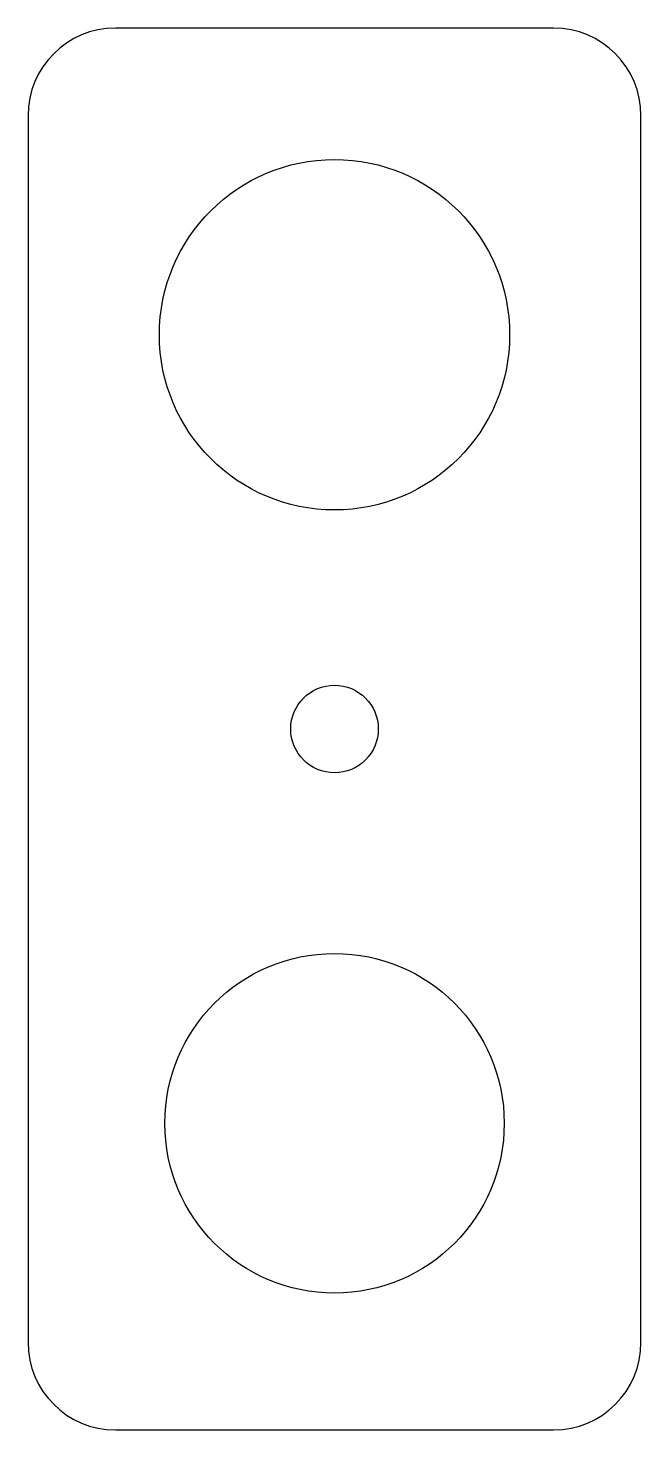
# Model space of a CAD drawing. Header units: millimetres. Extents: x 222 to 292, y 168 to 328.
import ezdxf

# ---------------------------------------------------------------- set-up
doc = ezdxf.new("R2010")
doc.units = ezdxf.units.MM
doc.layers.add('Default', color=7, linetype='Continuous')
doc.layers.add('SUPORTE_BODY_PUM', color=7, linetype='Continuous')

# ---------------------------------------------------------------- blocks, each defined once
blk = doc.blocks.new('SE')
at = {"layer": 'SUPORTE_BODY_PUM', "color": 7, "linetype": 'Continuous'}
for p, q in [((281.97, 327.62), (231.97, 327.62)), ((221.97, 317.62), (221.97, 177.62)), ((291.97, 177.62), (291.97, 317.62)), ((231.97, 167.62), (281.97, 167.62))]:
    blk.add_line(p, q, dxfattribs=at)
for centre, radius in [((256.97, 292.62), 20), ((256.97, 247.62), 5), ((256.97, 202.62), 19.38)]:
    blk.add_circle(centre, radius, dxfattribs=at)
for centre, start, end in [((231.97, 317.62), 90, 180), ((281.97, 317.62), 0, 90), ((231.97, 177.62), 180, 270), ((281.97, 177.62), 270, 360)]:
    blk.add_arc(centre, 10, start, end, dxfattribs=at)

msp = doc.modelspace()

# ---------------------------------------------------------------- block references
at = {"layer": 'Default'}
msp.add_blockref('SE', (0, 0), dxfattribs=at)

doc.saveas('drawing.dxf')
